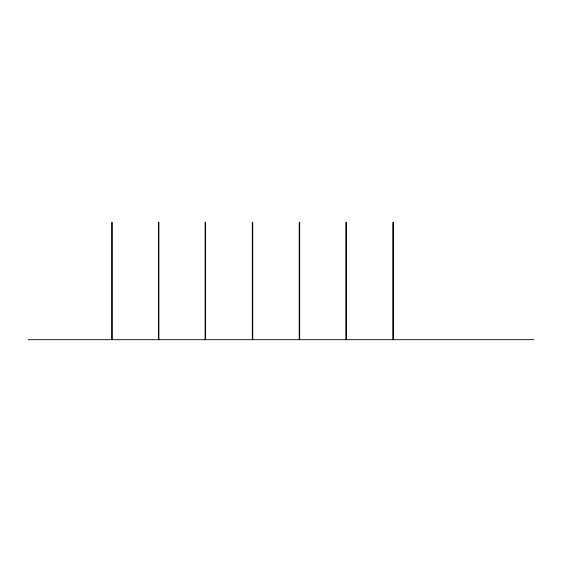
<?xml version="1.0" encoding="UTF-8"?>
<svg xmlns="http://www.w3.org/2000/svg" width="562" height="562" viewBox="0 0 562 562"><rect width="100%" height="100%" fill="white"/><g stroke="black" fill="none" stroke-linecap="round" stroke-linejoin="round"><path stroke-width="0.84" d="M28.1 339.694L533.9 339.694M393.33 339.694L393.33 222.306L392.859 222.306L392.859 339.694M346.354 339.694L346.354 222.306L345.89 222.306L345.89 339.694M299.665 339.694L299.665 222.306L299.195 222.306L299.195 339.694M252.752 339.694L252.752 222.306L252.289 222.306L252.289 339.694M205.58 339.694L205.58 222.306L205.109 222.306L205.109 339.694M158.898 339.694L158.898 222.306L158.428 222.306L158.428 339.694M112.217 339.694L112.217 222.306L111.747 222.306L111.747 339.694"/></g></svg>
